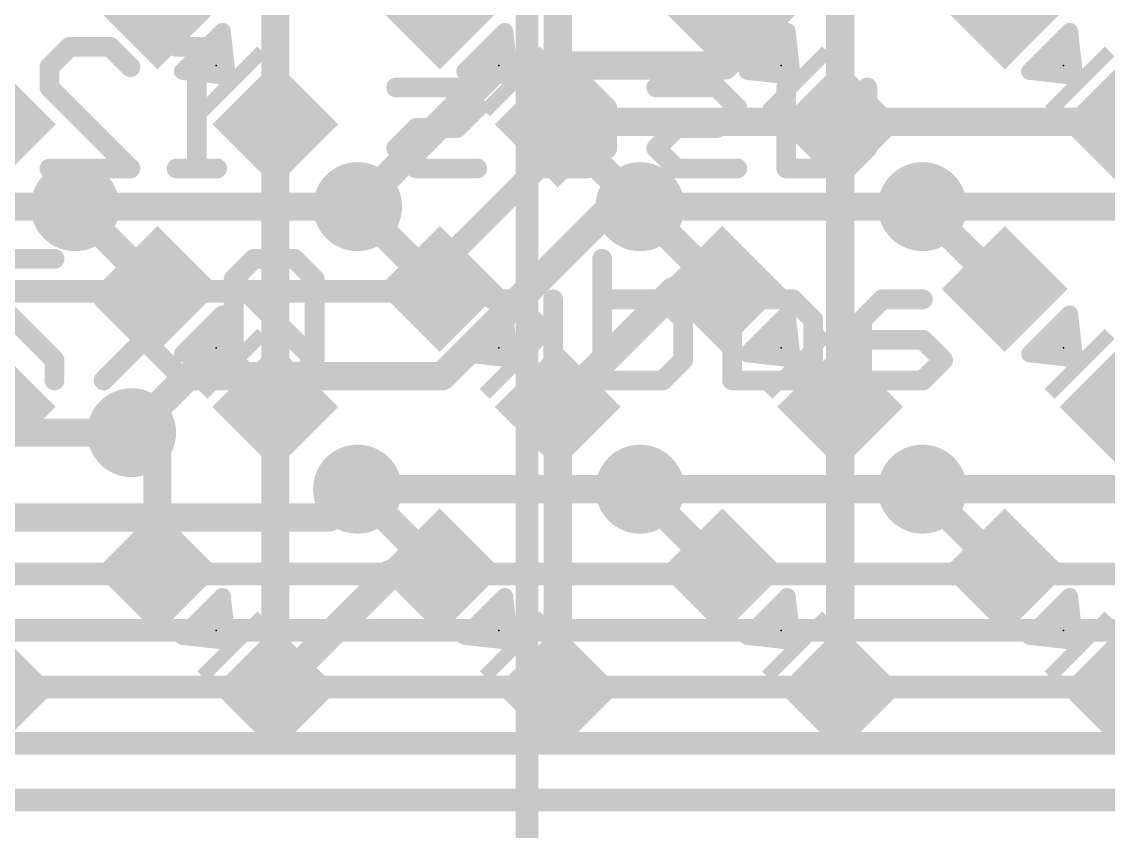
# Model space of a CAD drawing. Extents: x -6.7 to 59.9, y -5.3 to 30.3.
# Drawn here: x 10.7 to 20.47, y 2.26 to 9.54 of the extents above; entities that cross this region are included whole.
import ezdxf

# ---------------------------------------------------------------- set-up
doc = ezdxf.new("R2010")
doc.units = 0
for name, color, linetype in [('1', 12, 'CONTINUOUS'), ('16', 132, 'CONTINUOUS'), ('18', 110, 'CONTINUOUS'), ('21', 40, 'CONTINUOUS'), ('22', 6, 'CONTINUOUS'), ('23', 40, 'CONTINUOUS'), ('47', 253, 'CONTINUOUS')]:
    doc.layers.add(name, color=color, linetype=linetype)

# ---------------------------------------------------------------- blocks, each defined once
blk = doc.blocks.new('RECT')
blk.add_solid([(-0.5, -0.5), (0.5, -0.5), (-0.5, 0.5), (0.5, 0.5)])
blk = doc.blocks.new('ROUNDV')
at = {"const_width": 0.5}
blk.add_lwpolyline([(0, -0.25, 1), (0, 0.25, 1), (0, -0.25)], format="xyb", dxfattribs=at)

msp = doc.modelspace()

# ---------------------------------------------------------------- linework, layer by layer
at = {"layer": '1'}
for points, const_width in [([(15.24, 0), (15.24, 22.86)], 0.2032), ([(12.9763, 8.6137), (12.9763, 11.1537)], 0.254), ([(15.5163, 8.6137), (15.5163, 11.1537)], 0.254), ([(18.0563, 8.6137), (18.0563, 11.1537)], 0.254), ([(12.9763, 6.0737), (12.9763, 8.6137)], 0.254), ([(15.5163, 8.6137), (16.256, 7.874)], 0.254), ([(18.0563, 6.0737), (18.0563, 8.6137)], 0.254), ([(11.176, 7.874), (11.9157, 7.1343)], 0.254), ([(14.4557, 7.1343), (13.716, 7.874)], 0.254), ([(16.9957, 7.1343), (16.256, 7.874)], 0.254), ([(19.5357, 7.1343), (18.796, 7.874)], 0.254), ([(16.5547, 7.112), (15.5163, 6.0737)], 0.254), ([(16.9733, 7.112), (16.5547, 7.112)], 0.254), ([(16.9957, 7.1343), (16.9733, 7.112)], 0.254), ([(12.9763, 6.0737), (12.9763, 3.5337)], 0.254), ([(15.5163, 3.5337), (15.5163, 6.0737)], 0.254), ([(18.0563, 3.5337), (18.0563, 6.0737)], 0.254), ([(11.9157, 5.6103), (11.684, 5.842)], 0.254), ([(11.9157, 4.5943), (11.9157, 5.6103)], 0.254), ([(13.716, 5.334), (14.4557, 4.5943)], 0.254), ([(16.9957, 4.5943), (16.256, 5.334)], 0.254), ([(19.5357, 4.5943), (18.796, 5.334)], 0.254), ([(14.0147, 4.572), (12.9763, 3.5337)], 0.254), ([(14.4333, 4.572), (14.0147, 4.572)], 0.254), ([(14.4557, 4.5943), (14.4333, 4.572)], 0.254), ([(9.525, 2.54), (45.212, 2.54)], 0.2032)]:
    msp.add_lwpolyline(points, dxfattribs=dict(at, const_width=const_width))
at = {"layer": '1', "const_width": 0.127}
for points in [[(13.0398, 8.6137, 1), (12.9128, 8.6137)], [(15.5612, 8.6586, 1), (15.4714, 8.5688)], [(18.1198, 8.6137, 1), (17.9928, 8.6137)], [(12.9128, 8.6137, 1), (13.0398, 8.6137)], [(15.4528, 8.6137, 1), (15.5798, 8.6137)], [(17.9928, 8.6137, 1), (18.1198, 8.6137)], [(11.2209, 7.9189, 1), (11.1311, 7.8291)], [(13.7609, 7.9189, 1), (13.6711, 7.8291)], [(16.3009, 7.9189, 1), (16.2111, 7.8291)], [(16.2111, 7.8291, 1), (16.3009, 7.9189)], [(18.8409, 7.9189, 1), (18.7511, 7.8291)], [(11.8708, 7.0894, 1), (11.9606, 7.1792)], [(14.4108, 7.0894, 1), (14.5006, 7.1792)], [(16.5547, 7.1755, 1), (16.5547, 7.0485)], [(16.5996, 7.0671, 1), (16.5098, 7.1569)], [(17.0406, 7.0894, 1), (16.9508, 7.1792)], [(16.9508, 7.0894, 1), (17.0406, 7.1792)], [(16.9733, 7.0485, 1), (16.9733, 7.1755)], [(19.4908, 7.0894, 1), (19.5806, 7.1792)], [(16.9284, 7.1569, 1), (17.0182, 7.0671)], [(13.0398, 6.0737, 1), (12.9128, 6.0737)], [(15.5798, 6.0737, 1), (15.4528, 6.0737)], [(15.4714, 6.1186, 1), (15.5612, 6.0288)], [(18.1198, 6.0737, 1), (17.9928, 6.0737)], [(12.9128, 6.0737, 1), (13.0398, 6.0737)], [(17.9928, 6.0737, 1), (18.1198, 6.0737)], [(11.7289, 5.8869, 1), (11.6391, 5.7971)], [(11.9792, 5.6103, 1), (11.8522, 5.6103)], [(11.8708, 5.5654, 1), (11.9606, 5.6552)], [(13.7609, 5.3789, 1), (13.6711, 5.2891)], [(16.3009, 5.3789, 1), (16.2111, 5.2891)], [(18.8409, 5.3789, 1), (18.7511, 5.2891)], [(14.0147, 4.6355, 1), (14.0147, 4.5085)], [(14.0596, 4.5271, 1), (13.9698, 4.6169)], [(14.5006, 4.5494, 1), (14.4108, 4.6392)], [(14.4108, 4.5494, 1), (14.5006, 4.6392)], [(14.4333, 4.5085, 1), (14.4333, 4.6355)], [(16.9508, 4.5494, 1), (17.0406, 4.6392)], [(19.4908, 4.5494, 1), (19.5806, 4.6392)], [(11.8522, 4.5943, 1), (11.9792, 4.5943)], [(14.3884, 4.6169, 1), (14.4782, 4.5271)], [(12.9314, 3.5786, 1), (13.0212, 3.4888)], [(12.9128, 3.5337, 1), (13.0398, 3.5337)], [(15.4528, 3.5337, 1), (15.5798, 3.5337)], [(17.9928, 3.5337, 1), (18.1198, 3.5337)]]:
    msp.add_lwpolyline(points, format="xyb", dxfattribs=at)
at = {"layer": '16'}
for points, const_width in [([(15.24, 0), (15.24, 22.86)], 0.2032), ([(17.018, 9.144), (18.288, 10.414)], 0.254), ([(13.716, 7.874), (14.986, 9.144)], 0.254), ([(14.986, 9.144), (17.018, 9.144)], 0.254), ([(15.748, 8.636), (14.224, 7.112)], 0.2032), ([(15.748, 8.636), (30.734, 8.636)], 0.254), ([(11.176, 7.874), (9.652, 7.874)], 0.254), ([(13.716, 7.874), (11.176, 7.874)], 0.254), ([(14.478, 6.35), (16.002, 7.874)], 0.254), ([(16.002, 7.874), (16.256, 7.874)], 0.254), ([(16.256, 7.874), (18.796, 7.874)], 0.254), ([(18.796, 7.874), (21.336, 7.874)], 0.254), ([(14.224, 7.112), (9.144, 7.112)], 0.2032), ([(11.684, 5.842), (12.192, 6.35)], 0.254), ([(12.192, 6.35), (14.478, 6.35)], 0.254), ([(9.144, 5.842), (11.684, 5.842)], 0.254), ([(13.462, 5.08), (13.716, 5.334)], 0.254), ([(16.256, 5.334), (13.716, 5.334)], 0.254), ([(18.796, 5.334), (16.256, 5.334)], 0.254), ([(21.336, 5.334), (18.796, 5.334)], 0.254), ([(9.652, 5.08), (13.462, 5.08)], 0.254), ([(26.797, 4.572), (8.636, 4.572)], 0.2032), ([(8.509, 4.064), (26.924, 4.064)], 0.2032), ([(29.337, 3.556), (8.382, 3.556)], 0.2032), ([(8.255, 3.048), (28.321, 3.048)], 0.2032)]:
    msp.add_lwpolyline(points, dxfattribs=dict(at, const_width=const_width))
for points, const_width in [([(14.986, 9.2075, 1), (14.986, 9.0805)], 0.127), ([(15.0309, 9.0991, 1), (14.9411, 9.1889)], 0.127), ([(16.9731, 9.1889, 1), (17.0629, 9.0991)], 0.127), ([(17.018, 9.0805, 1), (17.018, 9.2075)], 0.127), ([(15.748, 8.6995, 1), (15.748, 8.5725)], 0.127), ([(15.7839, 8.6001, 1), (15.7121, 8.6719)], 0.1016), ([(11.176, 7.9375, 1), (11.176, 7.8105)], 0.127), ([(11.176, 7.8105, 1), (11.176, 7.9375)], 0.127), ([(13.6711, 7.9189, 1), (13.7609, 7.8291)], 0.127), ([(13.716, 7.8105, 1), (13.716, 7.9375)], 0.127), ([(16.002, 7.9375, 1), (16.002, 7.8105)], 0.127), ([(16.0469, 7.8291, 1), (15.9571, 7.9189)], 0.127), ([(16.256, 7.9375, 1), (16.256, 7.8105)], 0.127), ([(16.256, 7.8105, 1), (16.256, 7.9375)], 0.127), ([(18.796, 7.9375, 1), (18.796, 7.8105)], 0.127), ([(18.796, 7.8105, 1), (18.796, 7.9375)], 0.127), ([(14.1881, 7.1479, 1), (14.2599, 7.0761)], 0.1016), ([(14.224, 7.0612, 1), (14.224, 7.1628)], 0.1016), ([(12.192, 6.4135, 1), (12.192, 6.2865)], 0.127), ([(12.2369, 6.3051, 1), (12.1471, 6.3949)], 0.127), ([(14.4331, 6.3949, 1), (14.5229, 6.3051)], 0.127), ([(14.478, 6.2865, 1), (14.478, 6.4135)], 0.127), ([(11.684, 5.7785, 1), (11.684, 5.9055)], 0.127), ([(11.6391, 5.8869, 1), (11.7289, 5.7971)], 0.127), ([(13.716, 5.3975, 1), (13.716, 5.2705)], 0.127), ([(13.7609, 5.2891, 1), (13.6711, 5.3789)], 0.127), ([(16.256, 5.3975, 1), (16.256, 5.2705)], 0.127), ([(16.256, 5.2705, 1), (16.256, 5.3975)], 0.127), ([(18.796, 5.3975, 1), (18.796, 5.2705)], 0.127), ([(18.796, 5.2705, 1), (18.796, 5.3975)], 0.127), ([(13.4171, 5.1249, 1), (13.5069, 5.0351)], 0.127), ([(13.462, 5.0165, 1), (13.462, 5.1435)], 0.127)]:
    msp.add_lwpolyline(points, format="xyb", dxfattribs=dict(at, const_width=const_width))
at = {"layer": '21', "const_width": 0.1524}
for points in [[(12.4999, 9.4493), (12.1407, 9.0901)], [(12.4994, 9.4488), (12.4999, 9.4488)], [(12.5448, 9.0452), (12.4999, 9.4493)], [(15.0399, 9.4493), (14.6807, 9.0901)], [(15.0394, 9.4488), (15.0399, 9.4488)], [(15.0848, 9.0452), (15.0399, 9.4493)], [(17.5799, 9.4493), (17.2207, 9.0901)], [(17.5794, 9.4488), (17.5799, 9.4488)], [(17.6248, 9.0452), (17.5799, 9.4493)], [(20.1199, 9.4493), (19.7607, 9.0901)], [(20.1194, 9.4488), (20.1199, 9.4488)], [(20.1648, 9.0452), (20.1199, 9.4493)], [(12.347, 9.2964), (12.5169, 9.2964)], [(14.887, 9.2964), (15.0569, 9.2964)], [(17.427, 9.2964), (17.5969, 9.2964)], [(19.967, 9.2964), (20.1369, 9.2964)], [(12.1946, 9.144), (12.5338, 9.144)], [(14.7346, 9.144), (15.0738, 9.144)], [(17.2746, 9.144), (17.6138, 9.144)], [(19.8146, 9.144), (20.1538, 9.144)], [(12.1407, 9.0901), (12.5448, 9.0452)], [(14.6807, 9.0901), (15.0848, 9.0452)], [(17.2207, 9.0901), (17.6248, 9.0452)], [(19.7607, 9.0901), (20.1648, 9.0452)], [(12.4999, 6.9093), (12.1407, 6.5501)], [(12.5448, 6.5052), (12.4999, 6.9093)], [(15.0399, 6.9093), (14.6807, 6.5501)], [(15.0848, 6.5052), (15.0399, 6.9093)], [(17.5799, 6.9093), (17.2207, 6.5501)], [(17.6248, 6.5052), (17.5799, 6.9093)], [(20.1199, 6.9093), (19.7607, 6.5501)], [(20.1648, 6.5052), (20.1199, 6.9093)], [(12.4486, 6.858), (12.5056, 6.858)], [(14.9886, 6.858), (15.0456, 6.858)], [(17.5286, 6.858), (17.5856, 6.858)], [(20.0686, 6.858), (20.1256, 6.858)], [(12.2962, 6.7056), (12.5225, 6.7056)], [(14.8362, 6.7056), (15.0625, 6.7056)], [(17.3762, 6.7056), (17.6025, 6.7056)], [(19.9162, 6.7056), (20.1425, 6.7056)], [(12.1407, 6.5501), (12.5448, 6.5052)], [(12.1438, 6.5532), (12.5395, 6.5532)], [(14.6807, 6.5501), (15.0848, 6.5052)], [(14.6838, 6.5532), (15.0795, 6.5532)], [(17.2207, 6.5501), (17.6248, 6.5052)], [(17.2238, 6.5532), (17.6195, 6.5532)], [(19.7607, 6.5501), (20.1648, 6.5052)], [(19.7638, 6.5532), (20.1594, 6.5532)], [(12.4999, 4.3693), (12.1407, 4.0101)], [(12.5448, 3.9652), (12.4999, 4.3693)], [(15.0399, 4.3693), (14.6807, 4.0101)], [(15.0848, 3.9652), (15.0399, 4.3693)], [(17.5799, 4.3693), (17.2207, 4.0101)], [(17.6248, 3.9652), (17.5799, 4.3693)], [(20.1199, 4.3693), (19.7607, 4.0101)], [(20.1648, 3.9652), (20.1199, 4.3693)], [(12.3978, 4.2672), (12.5112, 4.2672)], [(14.9378, 4.2672), (15.0512, 4.2672)], [(17.4778, 4.2672), (17.5912, 4.2672)], [(20.0178, 4.2672), (20.1312, 4.2672)], [(12.2454, 4.1148), (12.5282, 4.1148)], [(14.7854, 4.1148), (15.0682, 4.1148)], [(17.3254, 4.1148), (17.6082, 4.1148)], [(19.8654, 4.1148), (20.1482, 4.1148)], [(12.1407, 4.0101), (12.5448, 3.9652)], [(14.6807, 4.0101), (15.0848, 3.9652)], [(17.2207, 4.0101), (17.6248, 3.9652)], [(19.7607, 4.0101), (20.1648, 3.9652)]]:
    msp.add_lwpolyline(points, dxfattribs=at)
at = {"layer": '21', "const_width": 0.0762}
for points in [[(12.4994, 9.4869, 1), (12.4994, 9.4107)], [(12.5377, 9.4535, 1), (12.462, 9.4451)], [(12.5268, 9.4224, 1), (12.4729, 9.4763)], [(12.4999, 9.4107, 1), (12.4999, 9.4869)], [(15.0394, 9.4869, 1), (15.0394, 9.4107)], [(15.0777, 9.4535, 1), (15.002, 9.4451)], [(15.0668, 9.4224, 1), (15.0129, 9.4763)], [(15.0399, 9.4107, 1), (15.0399, 9.4869)], [(17.5794, 9.4869, 1), (17.5794, 9.4107)], [(17.6177, 9.4535, 1), (17.542, 9.4451)], [(17.6068, 9.4224, 1), (17.5529, 9.4763)], [(17.5799, 9.4107, 1), (17.5799, 9.4869)], [(20.1194, 9.4869, 1), (20.1194, 9.4107)], [(20.1577, 9.4535, 1), (20.082, 9.4451)], [(20.1468, 9.4224, 1), (20.0929, 9.4763)], [(20.1199, 9.4107, 1), (20.1199, 9.4869)], [(12.347, 9.3345, 1), (12.347, 9.2583)], [(12.5169, 9.2583, 1), (12.5169, 9.3345)], [(14.887, 9.3345, 1), (14.887, 9.2583)], [(15.0569, 9.2583, 1), (15.0569, 9.3345)], [(17.427, 9.3345, 1), (17.427, 9.2583)], [(17.5969, 9.2583, 1), (17.5969, 9.3345)], [(19.967, 9.3345, 1), (19.967, 9.2583)], [(20.1369, 9.2583, 1), (20.1369, 9.3345)], [(12.1946, 9.1821, 1), (12.1946, 9.1059)], [(12.5338, 9.1059, 1), (12.5338, 9.1821)], [(14.7346, 9.1821, 1), (14.7346, 9.1059)], [(15.0738, 9.1059, 1), (15.0738, 9.1821)], [(17.2746, 9.1821, 1), (17.2746, 9.1059)], [(17.6138, 9.1059, 1), (17.6138, 9.1821)], [(19.8146, 9.1821, 1), (19.8146, 9.1059)], [(20.1538, 9.1059, 1), (20.1538, 9.1821)], [(12.1137, 9.1171, 1), (12.1676, 9.0632)], [(12.1449, 9.128, 1), (12.1365, 9.0522)], [(12.5069, 9.041, 1), (12.5826, 9.0494)], [(12.5406, 9.0073, 1), (12.549, 9.0831)], [(14.6537, 9.1171, 1), (14.7076, 9.0632)], [(14.6849, 9.128, 1), (14.6765, 9.0522)], [(15.0469, 9.041, 1), (15.1226, 9.0494)], [(15.0806, 9.0073, 1), (15.089, 9.0831)], [(17.1937, 9.1171, 1), (17.2476, 9.0632)], [(17.2249, 9.128, 1), (17.2165, 9.0522)], [(17.5869, 9.041, 1), (17.6626, 9.0494)], [(17.6206, 9.0073, 1), (17.629, 9.0831)], [(19.7337, 9.1171, 1), (19.7876, 9.0632)], [(19.7649, 9.128, 1), (19.7565, 9.0522)], [(20.1269, 9.041, 1), (20.2026, 9.0494)], [(20.1606, 9.0073, 1), (20.169, 9.0831)], [(12.5377, 6.9135, 1), (12.462, 6.9051)], [(12.5268, 6.8824, 1), (12.4729, 6.9363)], [(15.0777, 6.9135, 1), (15.002, 6.9051)], [(15.0668, 6.8824, 1), (15.0129, 6.9363)], [(17.6177, 6.9135, 1), (17.542, 6.9051)], [(17.6068, 6.8824, 1), (17.5529, 6.9363)], [(20.1577, 6.9135, 1), (20.082, 6.9051)], [(20.1468, 6.8824, 1), (20.0929, 6.9363)], [(12.4486, 6.8961, 1), (12.4486, 6.8199)], [(12.5056, 6.8199, 1), (12.5056, 6.8961)], [(14.9886, 6.8961, 1), (14.9886, 6.8199)], [(15.0456, 6.8199, 1), (15.0456, 6.8961)], [(17.5286, 6.8961, 1), (17.5286, 6.8199)], [(17.5856, 6.8199, 1), (17.5856, 6.8961)], [(20.0686, 6.8961, 1), (20.0686, 6.8199)], [(20.1256, 6.8199, 1), (20.1256, 6.8961)], [(12.2962, 6.7437, 1), (12.2962, 6.6675)], [(12.5225, 6.6675, 1), (12.5225, 6.7437)], [(14.8362, 6.7437, 1), (14.8362, 6.6675)], [(15.0625, 6.6675, 1), (15.0625, 6.7437)], [(17.3762, 6.7437, 1), (17.3762, 6.6675)], [(17.6025, 6.6675, 1), (17.6025, 6.7437)], [(19.9162, 6.7437, 1), (19.9162, 6.6675)], [(20.1425, 6.6675, 1), (20.1425, 6.7437)], [(12.1137, 6.5771, 1), (12.1676, 6.5232)], [(12.1449, 6.588, 1), (12.1365, 6.5122)], [(12.1438, 6.5913, 1), (12.1438, 6.5151)], [(12.5069, 6.501, 1), (12.5826, 6.5094)], [(12.5395, 6.5151, 1), (12.5395, 6.5913)], [(12.5406, 6.4673, 1), (12.549, 6.5431)], [(14.6537, 6.5771, 1), (14.7076, 6.5232)], [(14.6849, 6.588, 1), (14.6765, 6.5122)], [(14.6838, 6.5913, 1), (14.6838, 6.5151)], [(15.0469, 6.501, 1), (15.1226, 6.5094)], [(15.0795, 6.5151, 1), (15.0795, 6.5913)], [(15.0806, 6.4673, 1), (15.089, 6.5431)], [(17.1937, 6.5771, 1), (17.2476, 6.5232)], [(17.2249, 6.588, 1), (17.2165, 6.5122)], [(17.2238, 6.5913, 1), (17.2238, 6.5151)], [(17.5869, 6.501, 1), (17.6626, 6.5094)], [(17.6195, 6.5151, 1), (17.6195, 6.5913)], [(17.6206, 6.4673, 1), (17.629, 6.5431)], [(19.7337, 6.5771, 1), (19.7876, 6.5232)], [(19.7649, 6.588, 1), (19.7565, 6.5122)], [(19.7638, 6.5913, 1), (19.7638, 6.5151)], [(20.1269, 6.501, 1), (20.2026, 6.5094)], [(20.1594, 6.5151, 1), (20.1594, 6.5913)], [(20.1606, 6.4673, 1), (20.169, 6.5431)], [(12.5377, 4.3735, 1), (12.462, 4.3651)], [(12.5268, 4.3424, 1), (12.4729, 4.3963)], [(15.0777, 4.3735, 1), (15.002, 4.3651)], [(15.0668, 4.3424, 1), (15.0129, 4.3963)], [(17.6177, 4.3735, 1), (17.542, 4.3651)], [(17.6068, 4.3424, 1), (17.5529, 4.3963)], [(20.1577, 4.3735, 1), (20.082, 4.3651)], [(20.1468, 4.3424, 1), (20.0929, 4.3963)], [(12.3978, 4.3053, 1), (12.3978, 4.2291)], [(12.5112, 4.2291, 1), (12.5112, 4.3053)], [(14.9378, 4.3053, 1), (14.9378, 4.2291)], [(15.0512, 4.2291, 1), (15.0512, 4.3053)], [(17.4778, 4.3053, 1), (17.4778, 4.2291)], [(17.5912, 4.2291, 1), (17.5912, 4.3053)], [(20.0178, 4.3053, 1), (20.0178, 4.2291)], [(20.1312, 4.2291, 1), (20.1312, 4.3053)], [(12.2454, 4.1529, 1), (12.2454, 4.0767)], [(12.5282, 4.0767, 1), (12.5282, 4.1529)], [(14.7854, 4.1529, 1), (14.7854, 4.0767)], [(15.0682, 4.0767, 1), (15.0682, 4.1529)], [(17.3254, 4.1529, 1), (17.3254, 4.0767)], [(17.6082, 4.0767, 1), (17.6082, 4.1529)], [(19.8654, 4.1529, 1), (19.8654, 4.0767)], [(20.1482, 4.0767, 1), (20.1482, 4.1529)], [(12.1137, 4.0371, 1), (12.1676, 3.9832)], [(12.1449, 4.048, 1), (12.1365, 3.9722)], [(12.5069, 3.961, 1), (12.5826, 3.9694)], [(12.5406, 3.9273, 1), (12.549, 4.0031)], [(14.6537, 4.0371, 1), (14.7076, 3.9832)], [(14.6849, 4.048, 1), (14.6765, 3.9722)], [(15.0469, 3.961, 1), (15.1226, 3.9694)], [(15.0806, 3.9273, 1), (15.089, 4.0031)], [(17.1937, 4.0371, 1), (17.2476, 3.9832)], [(17.2249, 4.048, 1), (17.2165, 3.9722)], [(17.5869, 3.961, 1), (17.6626, 3.9694)], [(17.6206, 3.9273, 1), (17.629, 4.0031)], [(19.7337, 4.0371, 1), (19.7876, 3.9832)], [(19.7649, 4.048, 1), (19.7565, 3.9722)], [(20.1269, 3.961, 1), (20.2026, 3.9694)], [(20.1606, 3.9273, 1), (20.169, 4.0031)]]:
    msp.add_lwpolyline(points, format="xyb", dxfattribs=at)
at = {"layer": '22', "const_width": 0.1778}
for points in [[(10.945, 9.1278), (11.1272, 9.31)], [(11.1272, 9.31), (11.4915, 9.31)], [(11.4915, 9.31), (11.6737, 9.1278)], [(12.4533, 9.31), (12.0889, 9.31)], [(12.2711, 8.2169), (12.2711, 9.31)], [(10.945, 8.9457), (10.945, 9.1278)], [(11.6737, 8.2169), (10.945, 8.9457)], [(14.6099, 8.9457), (14.0634, 8.9457)], [(14.7921, 8.7635), (14.6099, 8.9457)], [(15.4149, 8.9457), (15.2328, 8.7635)], [(15.7793, 8.9457), (15.4149, 8.9457)], [(15.9615, 8.7635), (15.7793, 8.9457)], [(16.9487, 8.9457), (16.4021, 8.9457)], [(17.1309, 8.7635), (16.9487, 8.9457)], [(17.5715, 8.2169), (17.5715, 8.9457)], [(18.3003, 8.9457), (18.3003, 8.3991)], [(14.6099, 8.5813), (14.7921, 8.7635)], [(15.2328, 8.7635), (15.2328, 8.5813)], [(15.9615, 8.3991), (15.9615, 8.7635)], [(16.9487, 8.5813), (17.1309, 8.7635)], [(14.0634, 8.3991), (14.2455, 8.5813)], [(14.2455, 8.5813), (14.6099, 8.5813)], [(15.2328, 8.5813), (15.9615, 8.5813)], [(16.4021, 8.3991), (16.5843, 8.5813)], [(16.5843, 8.5813), (16.9487, 8.5813)], [(14.2455, 8.2169), (14.0634, 8.3991)], [(15.7793, 8.2169), (15.9615, 8.3991)], [(16.5843, 8.2169), (16.4021, 8.3991)], [(18.3003, 8.3991), (18.1181, 8.2169)], [(10.945, 8.2169), (11.6737, 8.2169)], [(12.4533, 8.2169), (12.0889, 8.2169)], [(14.7921, 8.2169), (14.2455, 8.2169)], [(15.4149, 8.2169), (15.7793, 8.2169)], [(17.1309, 8.2169), (16.5843, 8.2169)], [(18.1181, 8.2169), (17.5715, 8.2169)], [(10.9916, 7.405), (10.2628, 7.405)], [(12.7838, 7.405), (12.6016, 7.2228)], [(13.1482, 7.405), (12.7838, 7.405)], [(13.3304, 7.2228), (13.1482, 7.405)], [(15.9149, 7.405), (15.9149, 6.3119)], [(17.0843, 7.405), (17.0843, 6.3119)], [(10.2628, 7.2228), (10.9916, 6.4941)], [(12.6016, 7.2228), (12.6016, 6.4941)], [(13.3304, 6.4941), (12.6016, 7.2228)], [(13.3304, 6.4941), (13.3304, 7.2228)], [(12.161, 7.0407), (11.4322, 6.3119)], [(12.161, 6.3119), (11.4322, 7.0407)], [(15.1099, 7.0407), (14.9277, 7.0407)], [(15.4743, 6.6763), (15.1099, 7.0407)], [(15.4743, 6.3119), (15.4743, 7.0407)], [(16.4615, 7.0407), (15.9149, 7.0407)], [(16.6437, 6.8585), (16.4615, 7.0407)], [(17.6309, 7.0407), (17.0843, 7.0407)], [(17.8131, 6.8585), (17.6309, 7.0407)], [(18.4359, 7.0407), (18.2537, 6.8585)], [(18.8003, 7.0407), (18.4359, 7.0407)], [(16.6437, 6.4941), (16.6437, 6.8585)], [(17.8131, 6.4941), (17.8131, 6.8585)], [(18.2537, 6.8585), (18.2537, 6.3119)], [(18.8003, 6.6763), (18.2537, 6.6763)], [(18.9824, 6.4941), (18.8003, 6.6763)], [(10.9916, 6.4941), (10.9916, 6.3119)], [(12.6016, 6.4941), (12.7838, 6.3119)], [(13.1482, 6.3119), (13.3304, 6.4941)], [(16.4615, 6.3119), (16.6437, 6.4941)], [(17.6309, 6.3119), (17.8131, 6.4941)], [(18.8003, 6.3119), (18.9824, 6.4941)], [(12.7838, 6.3119), (13.1482, 6.3119)], [(15.9149, 6.3119), (16.4615, 6.3119)], [(17.0843, 6.3119), (17.6309, 6.3119)], [(18.2537, 6.3119), (18.8003, 6.3119)]]:
    msp.add_lwpolyline(points, dxfattribs=at)
at = {"layer": '22', "const_width": 0.0889}
for points in [[(11.1272, 9.3545, 1), (11.1272, 9.2656)], [(11.1586, 9.2786, 1), (11.0957, 9.3415)], [(11.523, 9.3415, 1), (11.4601, 9.2786)], [(11.4915, 9.2656, 1), (11.4915, 9.3545)], [(12.0889, 9.3545, 1), (12.0889, 9.2656)], [(12.3156, 9.31, 1), (12.2267, 9.31)], [(12.4533, 9.2656, 1), (12.4533, 9.3545)], [(10.9894, 9.1278, 1), (10.9005, 9.1278)], [(10.9135, 9.1593, 1), (10.9764, 9.0964)], [(11.6423, 9.0964, 1), (11.7051, 9.1593)], [(10.9764, 8.9771, 1), (10.9135, 8.9142)], [(10.9005, 8.9457, 1), (10.9894, 8.9457)], [(14.0634, 8.9901, 1), (14.0634, 8.9012)], [(14.6413, 8.9771, 1), (14.5785, 8.9142)], [(14.6099, 8.9012, 1), (14.6099, 8.9901)], [(15.4149, 8.9901, 1), (15.4149, 8.9012)], [(15.4464, 8.9142, 1), (15.3835, 8.9771)], [(15.8107, 8.9771, 1), (15.7479, 8.9142)], [(15.7793, 8.9012, 1), (15.7793, 8.9901)], [(16.4021, 8.9901, 1), (16.4021, 8.9012)], [(16.9801, 8.9771, 1), (16.9173, 8.9142)], [(16.9487, 8.9012, 1), (16.9487, 8.9901)], [(17.616, 8.9457, 1), (17.5271, 8.9457)], [(18.3447, 8.9457, 1), (18.2558, 8.9457)], [(14.8235, 8.732, 1), (14.7607, 8.7949)], [(14.7607, 8.732, 1), (14.8235, 8.7949)], [(15.2772, 8.7635, 1), (15.1883, 8.7635)], [(15.2013, 8.7949, 1), (15.2642, 8.732)], [(16.006, 8.7635, 1), (15.9171, 8.7635)], [(15.9301, 8.732, 1), (15.9929, 8.7949)], [(17.1623, 8.732, 1), (17.0995, 8.7949)], [(17.0995, 8.732, 1), (17.1623, 8.7949)], [(14.2455, 8.6257, 1), (14.2455, 8.5368)], [(14.277, 8.5498, 1), (14.2141, 8.6127)], [(14.5785, 8.6127, 1), (14.6413, 8.5498)], [(14.6099, 8.5368, 1), (14.6099, 8.6257)], [(15.1883, 8.5813, 1), (15.2772, 8.5813)], [(15.2328, 8.6257, 1), (15.2328, 8.5368)], [(15.9615, 8.5368, 1), (15.9615, 8.6257)], [(16.5843, 8.6257, 1), (16.5843, 8.5368)], [(16.6158, 8.5498, 1), (16.5529, 8.6127)], [(16.9173, 8.6127, 1), (16.9801, 8.5498)], [(16.9487, 8.5368, 1), (16.9487, 8.6257)], [(14.0948, 8.4305, 1), (14.0319, 8.3677)], [(14.0319, 8.4305, 1), (14.0948, 8.3677)], [(15.9171, 8.3991, 1), (16.006, 8.3991)], [(15.9929, 8.3677, 1), (15.9301, 8.4305)], [(16.4336, 8.4305, 1), (16.3707, 8.3677)], [(16.3707, 8.4305, 1), (16.4336, 8.3677)], [(18.2558, 8.3991, 1), (18.3447, 8.3991)], [(18.3317, 8.3677, 1), (18.2689, 8.4305)], [(10.945, 8.2614, 1), (10.945, 8.1725)], [(11.6737, 8.1725, 1), (11.6737, 8.2614)], [(12.0889, 8.2614, 1), (12.0889, 8.1725)], [(12.4533, 8.1725, 1), (12.4533, 8.2614)], [(14.2455, 8.2614, 1), (14.2455, 8.1725)], [(14.7921, 8.1725, 1), (14.7921, 8.2614)], [(15.4149, 8.2614, 1), (15.4149, 8.1725)], [(15.7793, 8.1725, 1), (15.7793, 8.2614)], [(16.5843, 8.2614, 1), (16.5843, 8.1725)], [(17.1309, 8.1725, 1), (17.1309, 8.2614)], [(17.5715, 8.2614, 1), (17.5715, 8.1725)], [(18.1181, 8.1725, 1), (18.1181, 8.2614)], [(11.6423, 8.1855, 1), (11.7051, 8.2483)], [(12.2267, 8.2169, 1), (12.3156, 8.2169)], [(14.2141, 8.1855, 1), (14.277, 8.2483)], [(15.7479, 8.2483, 1), (15.8107, 8.1855)], [(16.5529, 8.1855, 1), (16.6158, 8.2483)], [(17.5271, 8.2169, 1), (17.616, 8.2169)], [(18.0867, 8.2483, 1), (18.1495, 8.1855)], [(10.9916, 7.3606, 1), (10.9916, 7.4495)], [(12.7838, 7.4495, 1), (12.7838, 7.3606)], [(12.8152, 7.3736, 1), (12.7524, 7.4365)], [(13.1796, 7.4365, 1), (13.1167, 7.3736)], [(13.1482, 7.3606, 1), (13.1482, 7.4495)], [(15.9594, 7.405, 1), (15.8705, 7.405)], [(17.1287, 7.405, 1), (17.0398, 7.405)], [(12.6461, 7.2228, 1), (12.5572, 7.2228)], [(12.633, 7.2543, 1), (12.5702, 7.1914)], [(12.5702, 7.2543, 1), (12.633, 7.1914)], [(13.3748, 7.2228, 1), (13.2859, 7.2228)], [(13.2989, 7.1914, 1), (13.3618, 7.2543)], [(11.4636, 7.0721, 1), (11.4008, 7.0092)], [(12.1924, 7.0092, 1), (12.1295, 7.0721)], [(14.9277, 7.0851, 1), (14.9277, 6.9962)], [(15.1413, 7.0721, 1), (15.0785, 7.0092)], [(15.1099, 6.9962, 1), (15.1099, 7.0851)], [(15.5187, 7.0407, 1), (15.4298, 7.0407)], [(15.9149, 7.0851, 1), (15.9149, 6.9962)], [(16.4929, 7.0721, 1), (16.43, 7.0092)], [(16.4615, 6.9962, 1), (16.4615, 7.0851)], [(17.0843, 7.0851, 1), (17.0843, 6.9962)], [(17.6623, 7.0721, 1), (17.5994, 7.0092)], [(17.6309, 6.9962, 1), (17.6309, 7.0851)], [(18.4359, 7.0851, 1), (18.4359, 6.9962)], [(18.4673, 7.0092, 1), (18.4045, 7.0721)], [(18.8003, 6.9962, 1), (18.8003, 7.0851)], [(16.6881, 6.8585, 1), (16.5992, 6.8585)], [(17.8575, 6.8585, 1), (17.7686, 6.8585)], [(18.2981, 6.8585, 1), (18.2092, 6.8585)], [(16.6122, 6.827, 1), (16.6751, 6.8899)], [(17.7816, 6.827, 1), (17.8445, 6.8899)], [(18.2223, 6.8899, 1), (18.2851, 6.827)], [(15.4428, 6.6448, 1), (15.5057, 6.7077)], [(18.2537, 6.7207, 1), (18.2537, 6.6318)], [(18.8317, 6.7077, 1), (18.7688, 6.6448)], [(18.8003, 6.6318, 1), (18.8003, 6.7207)], [(11.036, 6.4941, 1), (10.9471, 6.4941)], [(10.9601, 6.4627, 1), (11.023, 6.5255)], [(12.633, 6.5255, 1), (12.5702, 6.4627)], [(13.3618, 6.4627, 1), (13.2989, 6.5255)], [(13.2989, 6.4627, 1), (13.3618, 6.5255)], [(16.6751, 6.4627, 1), (16.6122, 6.5255)], [(17.8445, 6.4627, 1), (17.7816, 6.5255)], [(19.0139, 6.4627, 1), (18.951, 6.5255)], [(18.951, 6.4627, 1), (19.0139, 6.5255)], [(12.5572, 6.4941, 1), (12.6461, 6.4941)], [(13.2859, 6.4941, 1), (13.3748, 6.4941)], [(16.5992, 6.4941, 1), (16.6881, 6.4941)], [(17.7686, 6.4941, 1), (17.8575, 6.4941)], [(10.9471, 6.3119, 1), (11.036, 6.3119)], [(11.4008, 6.3433, 1), (11.4636, 6.2805)], [(12.1295, 6.2805, 1), (12.1924, 6.3433)], [(12.7838, 6.3564, 1), (12.7838, 6.2675)], [(12.7524, 6.2805, 1), (12.8152, 6.3433)], [(13.1167, 6.3433, 1), (13.1796, 6.2805)], [(13.1482, 6.2675, 1), (13.1482, 6.3564)], [(15.4298, 6.3119, 1), (15.5187, 6.3119)], [(15.9149, 6.3564, 1), (15.9149, 6.2675)], [(15.8705, 6.3119, 1), (15.9594, 6.3119)], [(16.43, 6.3433, 1), (16.4929, 6.2805)], [(16.4615, 6.2675, 1), (16.4615, 6.3564)], [(17.0398, 6.3119, 1), (17.1287, 6.3119)], [(17.0843, 6.3564, 1), (17.0843, 6.2675)], [(17.5994, 6.3433, 1), (17.6623, 6.2805)], [(17.6309, 6.2675, 1), (17.6309, 6.3564)], [(18.2092, 6.3119, 1), (18.2981, 6.3119)], [(18.2537, 6.3564, 1), (18.2537, 6.2675)], [(18.7688, 6.3433, 1), (18.8317, 6.2805)], [(18.8003, 6.2675, 1), (18.8003, 6.3564)]]:
    msp.add_lwpolyline(points, format="xyb", dxfattribs=at)
at = {"layer": '23'}
for p in [(12.446, 9.144), (14.986, 9.144), (17.526, 9.144), (20.066, 9.144), (12.446, 6.604), (14.986, 6.604), (17.526, 6.604), (20.066, 6.604), (12.446, 4.064), (14.986, 4.064), (17.526, 4.064), (20.066, 4.064)]:
    msp.add_point(p, dxfattribs=at)
at = {"layer": '47', "const_width": 0.13}
msp.add_lwpolyline([(9.906, 4.064), (59.862, 4.064)], dxfattribs=at)

# ---------------------------------------------------------------- block references
at = {"layer": '1', "xscale": 0.8, "yscale": 0.8, "rotation": 225}
for p in [(11.9157, 9.6743), (14.4557, 9.6743), (16.9957, 9.6743), (19.5357, 9.6743), (10.4363, 8.6137), (12.9763, 8.6137), (15.5163, 8.6137), (18.0563, 8.6137), (20.5963, 8.6137), (11.9157, 7.1343), (14.4557, 7.1343), (16.9957, 7.1343), (19.5357, 7.1343), (10.4363, 6.0737), (12.9763, 6.0737), (15.5163, 6.0737), (18.0563, 6.0737), (20.5963, 6.0737), (11.9157, 4.5943), (14.4557, 4.5943), (16.9957, 4.5943), (19.5357, 4.5943), (10.4363, 3.5337), (12.9763, 3.5337), (15.5163, 3.5337), (18.0563, 3.5337), (20.5963, 3.5337)]:
    msp.add_blockref('RECT', p, dxfattribs=at)
at = {"layer": '18', "xscale": 0.8001, "yscale": 0.8001}
for p in [(11.176, 7.874), (11.176, 7.874), (13.716, 7.874), (13.716, 7.874), (16.256, 7.874), (16.256, 7.874), (18.796, 7.874), (18.796, 7.874), (11.684, 5.842), (11.684, 5.842), (13.716, 5.334), (13.716, 5.334), (16.256, 5.334), (16.256, 5.334), (18.796, 5.334), (18.796, 5.334)]:
    msp.add_blockref('ROUNDV', p, dxfattribs=at)
at = {"layer": '21', "xscale": 0.762, "yscale": 0.127, "rotation": 225}
for p in [(12.5897, 9.0003), (15.1297, 9.0003), (17.6697, 9.0003), (20.2097, 9.0003), (12.5897, 6.4603), (15.1297, 6.4603), (17.6697, 6.4603), (20.2097, 6.4603), (12.5897, 3.9203), (15.1297, 3.9203), (17.6697, 3.9203), (20.2097, 3.9203)]:
    msp.add_blockref('RECT', p, dxfattribs=at)

doc.saveas('drawing.dxf')
